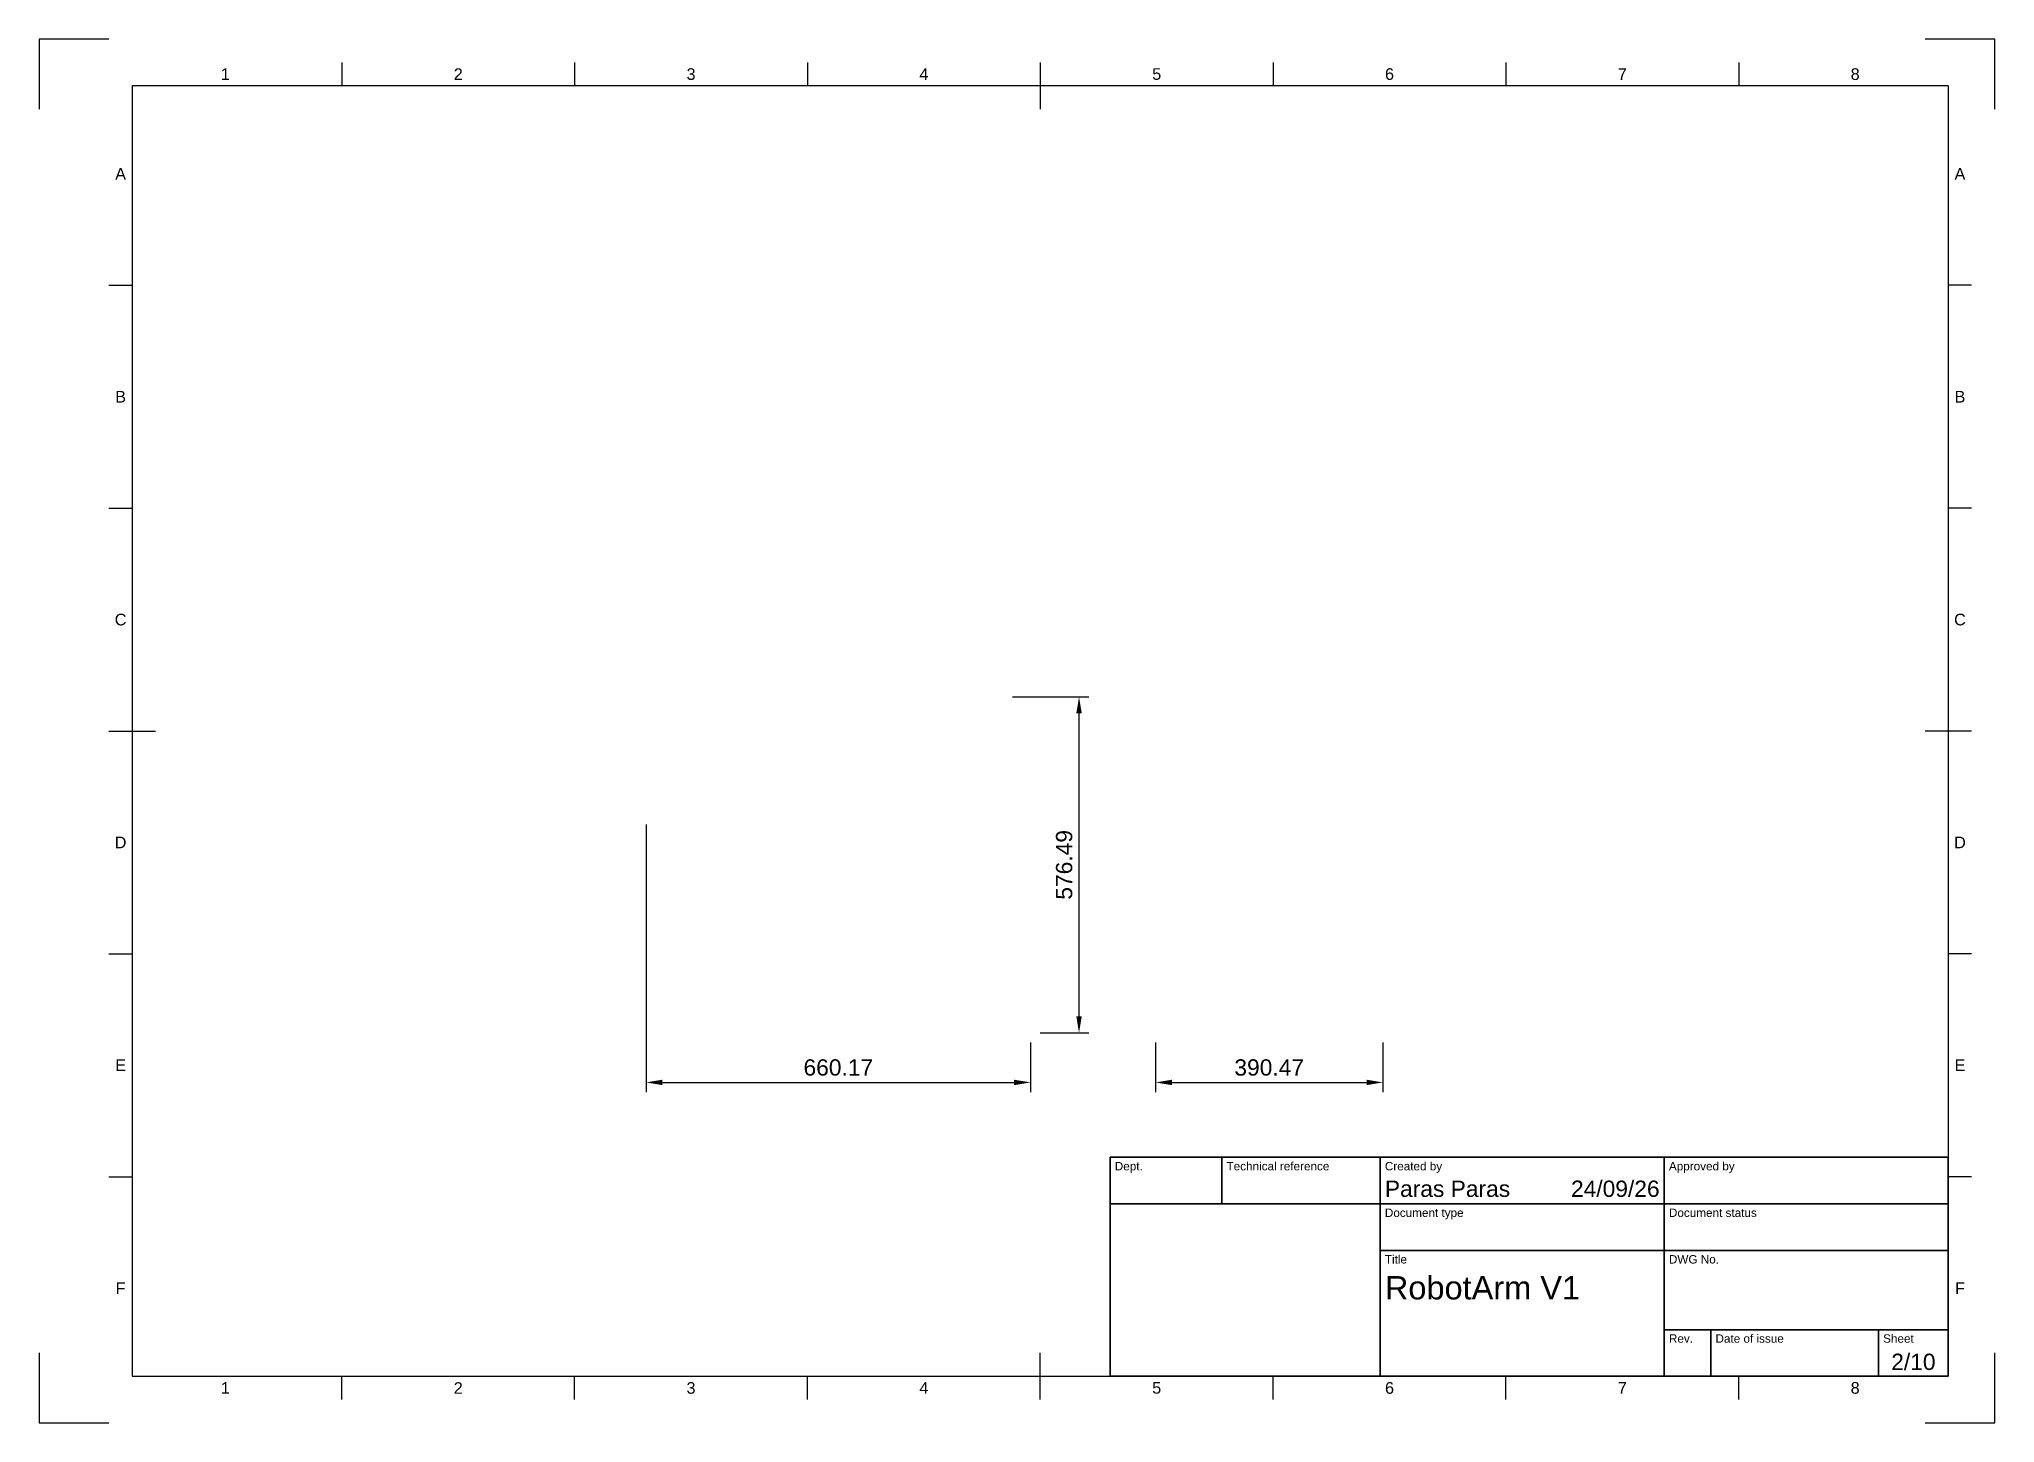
# Paper-space layout 'RobotArm V1_2' of a CAD drawing. Header units: millimetres. Extents: x 0 to 420, y 0 to 297.
import ezdxf
from ezdxf.enums import TextEntityAlignment as Align

# ---------------------------------------------------------------- set-up
doc = ezdxf.new("R2010")
doc.units = ezdxf.units.MM
doc.header["$LTSCALE"] = 0.75
for name, color, linetype, lineweight in [('BORDER', 7, 'Continuous', 25), ('FD_Dimensions', 7, 'Continuous', 25), ('TITLEBLOCK', 7, 'Continuous', 35)]:
    doc.layers.add(name, color=color, linetype=linetype, lineweight=lineweight)
doc.styles.add('FusionTitle', font='Arial.ttf')
doc.styles.get("Standard").update_dxf_attribs({"font": 'Arial.ttf'})
doc.dimstyles.new('Dim-ISO-25', dxfattribs={"dimtxt": 3.5, "dimasz": 3.5, "dimexe": 2.1, "dimexo": 2.1, "dimgap": 1.4, "dimtad": 1, "dimzin": 12, "dimdsep": 46, "dimtxsty": 'Standard', "dimcen": 0, "dimazin": 3, "dimtp": 0.1, "dimtm": 0.1, "dimtfac": 0.714286, "dimtmove": 0, "dimatfit": 3, "dimfxl": 1, "dimtzin": 12, "dimarcsym": 0})

# ---------------------------------------------------------------- blocks, each defined once
blk = doc.blocks.new('ISO_A3_SHEET')
at = {"layer": 'BORDER'}
for p, q in [((65, 292), (65, 287)), ((115, 292), (115, 287)), ((165, 292), (165, 287)), ((215, 292), (215, 282)), ((265, 292), (265, 287)), ((315, 292), (315, 287)), ((365, 292), (365, 287)), ((410, 287), (20, 287)), ((20, 287), (20, 10)), ((410, 287), (410, 10)), ((15, 244.16666), (20, 244.16666)), ((415, 244.16666), (410, 244.16666)), ((15, 196.33333), (20, 196.33333)), ((415, 196.33333), (410, 196.33333)), ((15, 148.5), (25, 148.5)), ((415, 148.5), (405, 148.5)), ((15, 100.66667), (20, 100.66667)), ((415, 100.66667), (410, 100.66667)), ((15, 52.83334), (20, 52.83334)), ((415, 52.83334), (410, 52.83334)), ((215, 5), (215, 15)), ((20, 10), (410, 10)), ((65, 5), (65, 10)), ((115, 5), (115, 10)), ((165, 5), (165, 10)), ((265, 5), (265, 10)), ((315, 5), (315, 10)), ((365, 5), (365, 10))]:
    blk.add_line(p, q, dxfattribs=at)
at = {"layer": 'Defpoints'}
for p, q in [((15, 297), (0, 297)), ((0, 297), (0, 282)), ((420, 297), (405, 297)), ((420, 282), (420, 297)), ((0, 15), (0, 0)), ((420, 0), (420, 15)), ((0, 0), (15, 0)), ((405, 0), (420, 0))]:
    blk.add_line(p, q, dxfattribs=at)
at = {"layer": 'BORDER', "style": 'FusionTitle'}
for s, p in [('1', (40, 289.5)), ('2', (90, 289.5)), ('3', (140, 289.5)), ('4', (190, 289.5)), ('5', (240, 289.5)), ('6', (290, 289.5)), ('7', (340, 289.5)), ('8', (390, 289.5)), ('A', (17.5, 268.08333)), ('A', (412.5, 268.08333)), ('B', (17.5, 220.25)), ('B', (412.5, 220.25)), ('C', (17.5, 172.41667)), ('C', (412.5, 172.41667)), ('D', (17.5, 124.58334)), ('D', (412.5, 124.58334)), ('E', (17.5, 76.75001)), ('E', (412.5, 76.75001)), ('F', (17.5, 28.91668)), ('F', (412.5, 28.91668)), ('1', (40, 7.5)), ('2', (90, 7.5)), ('3', (140, 7.5)), ('4', (190, 7.5)), ('5', (240, 7.5)), ('6', (290, 7.5)), ('7', (340, 7.5)), ('8', (390, 7.5))]:
    blk.add_text(s, height=2.5, dxfattribs=at).set_placement(p, align=Align.MIDDLE)
blk = doc.blocks.new('ISO_TITLEBLOCK')
at = {"layer": 'TITLEBLOCK'}
for p, q in [((0, 47), (-180, 47)), ((-180, 47), (-180, 0)), ((-156, 37), (-156, 47)), ((-122, 0), (-122, 47)), ((-61, 0), (-61, 47)), ((0, 0), (0, 47)), ((-180, 37), (0, 37)), ((-122, 27), (0, 27)), ((-61, 10), (0, 10)), ((-51, 0), (-51, 10)), ((-15, 0), (-15, 10)), ((-180, 0), (0, 0))]:
    blk.add_line(p, q, dxfattribs=at)
at = {"layer": 'TITLEBLOCK', "style": 'FusionTitle'}
for s, p in [('Dept.', (-179, 46)), ('Technical reference', (-155, 46)), ('Created by', (-121, 46)), ('Approved by', (-60, 46)), ('Document type', (-121, 36)), ('Document status', (-60, 36)), ('Title', (-121, 26)), ('DWG No.', (-60, 26)), ('Rev.', (-60, 9)), ('Date of issue', (-50, 9)), ('Sheet', (-14, 9))]:
    blk.add_text(s, height=1.8, dxfattribs=at).set_placement(p, align=Align.TOP_LEFT)
for tag, height, p in [('DEPT', 3.5, (-179, 42)), ('TECHNICAL_REFERENCE', 3.5, (-155, 42)), ('CREATED_BY', 3.5, (-121, 42)), ('APPROVED_BY', 3.5, (-60, 42)), ('DOCUMENT_TYPE', 3.5, (-121, 32)), ('DOCUMENT_STATUS', 3.5, (-60, 32)), ('TITLE_1', 5, (-121, 21.5)), ('TITLE_2', 5, (-121, 14)), ('TITLE_3', 5, (-121, 6.5)), ('DATE_OF_ISSUE', 3.5, (-50, 5))]:
    blk.add_attdef(tag, text='', height=height, dxfattribs=at).set_placement(p, align=Align.TOP_LEFT)
for tag, p in [('CREATED_DATE', (-62, 42)), ('APPROVED_DATE', (-0.99, 42))]:
    blk.add_attdef(tag, text='', height=3.5, dxfattribs=at).set_placement(p, align=Align.TOP_RIGHT)
for tag, height, p in [('DRAWING_NUMBER', 5, (-30.5, 19.75)), ('REV', 3.5, (-56, 4.85)), ('SHEET', 3.5, (-7.5, 4.85))]:
    blk.add_attdef(tag, text='', height=height, dxfattribs=at).set_placement(p, align=Align.TOP_CENTER)
blk = doc.blocks.new('*D156')
at = {"layer": 'Defpoints', "color": 0, "transparency": 16777216}
for p in [(239.76, 83.74), (288.57, 83.74), (288.57, 73.07)]:
    blk.add_point(p, dxfattribs=at)
at = {"layer": 'FD_Dimensions', "color": 0, "lineweight": -2, "transparency": 16777216}
for p, q in [((239.76, 81.64), (239.76, 70.97)), ((288.57, 81.64), (288.57, 70.97)), ((243.26, 73.07), (285.07, 73.07))]:
    blk.add_line(p, q, dxfattribs=at)
at = {"layer": 'FD_Dimensions', "color": 0, "transparency": 16777216}
for points in [[(243.26, 73.65), (243.26, 72.49), (239.76, 73.07)], [(285.07, 73.65), (285.07, 72.49), (288.57, 73.07)]]:
    blk.add_solid(points, dxfattribs=at)
at = {"layer": 'FD_Dimensions', "color": 0, "transparency": 16777216, "insert": (264.16, 76.26), "char_height": 3.5, "attachment_point": 5}
blk.add_mtext('390.47', dxfattribs=at)
blk = doc.blocks.new('*D157')
at = {"layer": 'Defpoints', "color": 0, "transparency": 16777216}
for p in [(130.36, 130.51), (212.89, 83.74), (212.89, 73.07)]:
    blk.add_point(p, dxfattribs=at)
at = {"layer": 'FD_Dimensions', "color": 0, "lineweight": -2, "transparency": 16777216}
for p, q in [((130.36, 128.41), (130.36, 70.97)), ((212.89, 81.64), (212.89, 70.97)), ((133.86, 73.07), (209.39, 73.07))]:
    blk.add_line(p, q, dxfattribs=at)
at = {"layer": 'FD_Dimensions', "color": 0, "transparency": 16777216}
for points in [[(133.86, 73.65), (133.86, 72.49), (130.36, 73.07)], [(209.39, 73.65), (209.39, 72.49), (212.89, 73.07)]]:
    blk.add_solid(points, dxfattribs=at)
at = {"layer": 'FD_Dimensions', "color": 0, "transparency": 16777216, "insert": (171.63, 76.26), "char_height": 3.5, "attachment_point": 5}
blk.add_mtext('660.17', dxfattribs=at)
blk = doc.blocks.new('*D158')
at = {"layer": 'Defpoints', "color": 0, "transparency": 16777216}
for p in [(206.92, 155.8), (223.32, 155.8), (212.89, 83.74)]:
    blk.add_point(p, dxfattribs=at)
at = {"layer": 'FD_Dimensions', "color": 0, "lineweight": -2, "transparency": 16777216}
for p, q in [((209.02, 155.8), (225.42, 155.8)), ((223.32, 87.24), (223.32, 152.3)), ((214.99, 83.74), (225.42, 83.74))]:
    blk.add_line(p, q, dxfattribs=at)
at = {"layer": 'FD_Dimensions', "color": 0, "transparency": 16777216}
for points in [[(222.74, 152.3), (223.91, 152.3), (223.32, 155.8)], [(222.74, 87.24), (223.91, 87.24), (223.32, 83.74)]]:
    blk.add_solid(points, dxfattribs=at)
at = {"layer": 'FD_Dimensions', "color": 0, "transparency": 16777216, "insert": (220.14, 119.77), "char_height": 3.5, "attachment_point": 5, "rotation": 90}
blk.add_mtext('576.49', dxfattribs=at)

psp = doc.layouts.new('RobotArm V1_2')

# ---------------------------------------------------------------- block references
at = {"layer": 'BORDER'}
psp.add_blockref('ISO_A3_SHEET', (0, 0), dxfattribs=at)
at = {"layer": 'TITLEBLOCK'}
psp.add_blockref('ISO_TITLEBLOCK', (410, 10), dxfattribs=at).add_auto_attribs({'CREATED_DATE': '24/09/26', 'SHEET': '2/10', 'TITLE_1': 'RobotArm V1', 'CREATED_BY': 'Paras Paras'})

# ---------------------------------------------------------------- dimensions: what is measured, and where the dimension line sits
at = {"layer": 'FD_Dimensions'}
dim = psp.add_linear_dim(base=(223.3242, 155.7963), p1=(212.8866, 83.7354), p2=(206.9179, 155.7963), angle=90, dimstyle='Dim-ISO-25', override={"dimlfac": -8}, dxfattribs=at)
dim.commit()
dim.dimension.update_dxf_attribs({"geometry": '*D158', "text_midpoint": (220.1372, 119.7658)})
for base, p1, p2, picture, middle in [((212.8866, 73.0713), (130.365, 130.5131), (212.8866, 83.7354), '*D157', (171.6258, 76.2583)), ((288.5651, 73.0713), (239.7558, 83.7354), (288.5651, 83.7354), '*D156', (264.1605, 76.2595))]:
    dim = psp.add_linear_dim(base=base, p1=p1, p2=p2, dimstyle='Dim-ISO-25', override={"dimlfac": -8}, dxfattribs=at)
    dim.commit()
    dim.dimension.update_dxf_attribs({"geometry": picture, "text_midpoint": middle})

doc.saveas('drawing.dxf')
